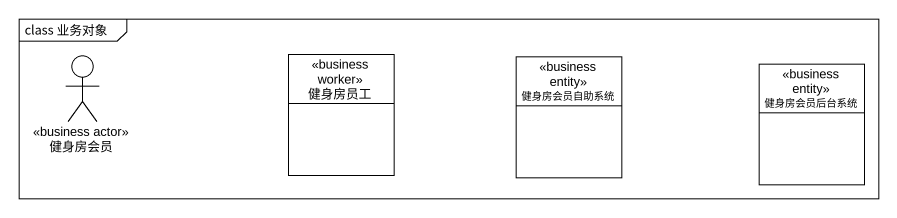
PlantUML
@startuml
mainframe class 业务对象
allowmixing
hide circle
hide empty members
actor 健身房会员 <<business actor>>
class 健身房员工 <<business worker>>
class 健身房会员自助系统 <<business entity>>
class 健身房会员后台系统 <<business entity>>
@enduml
